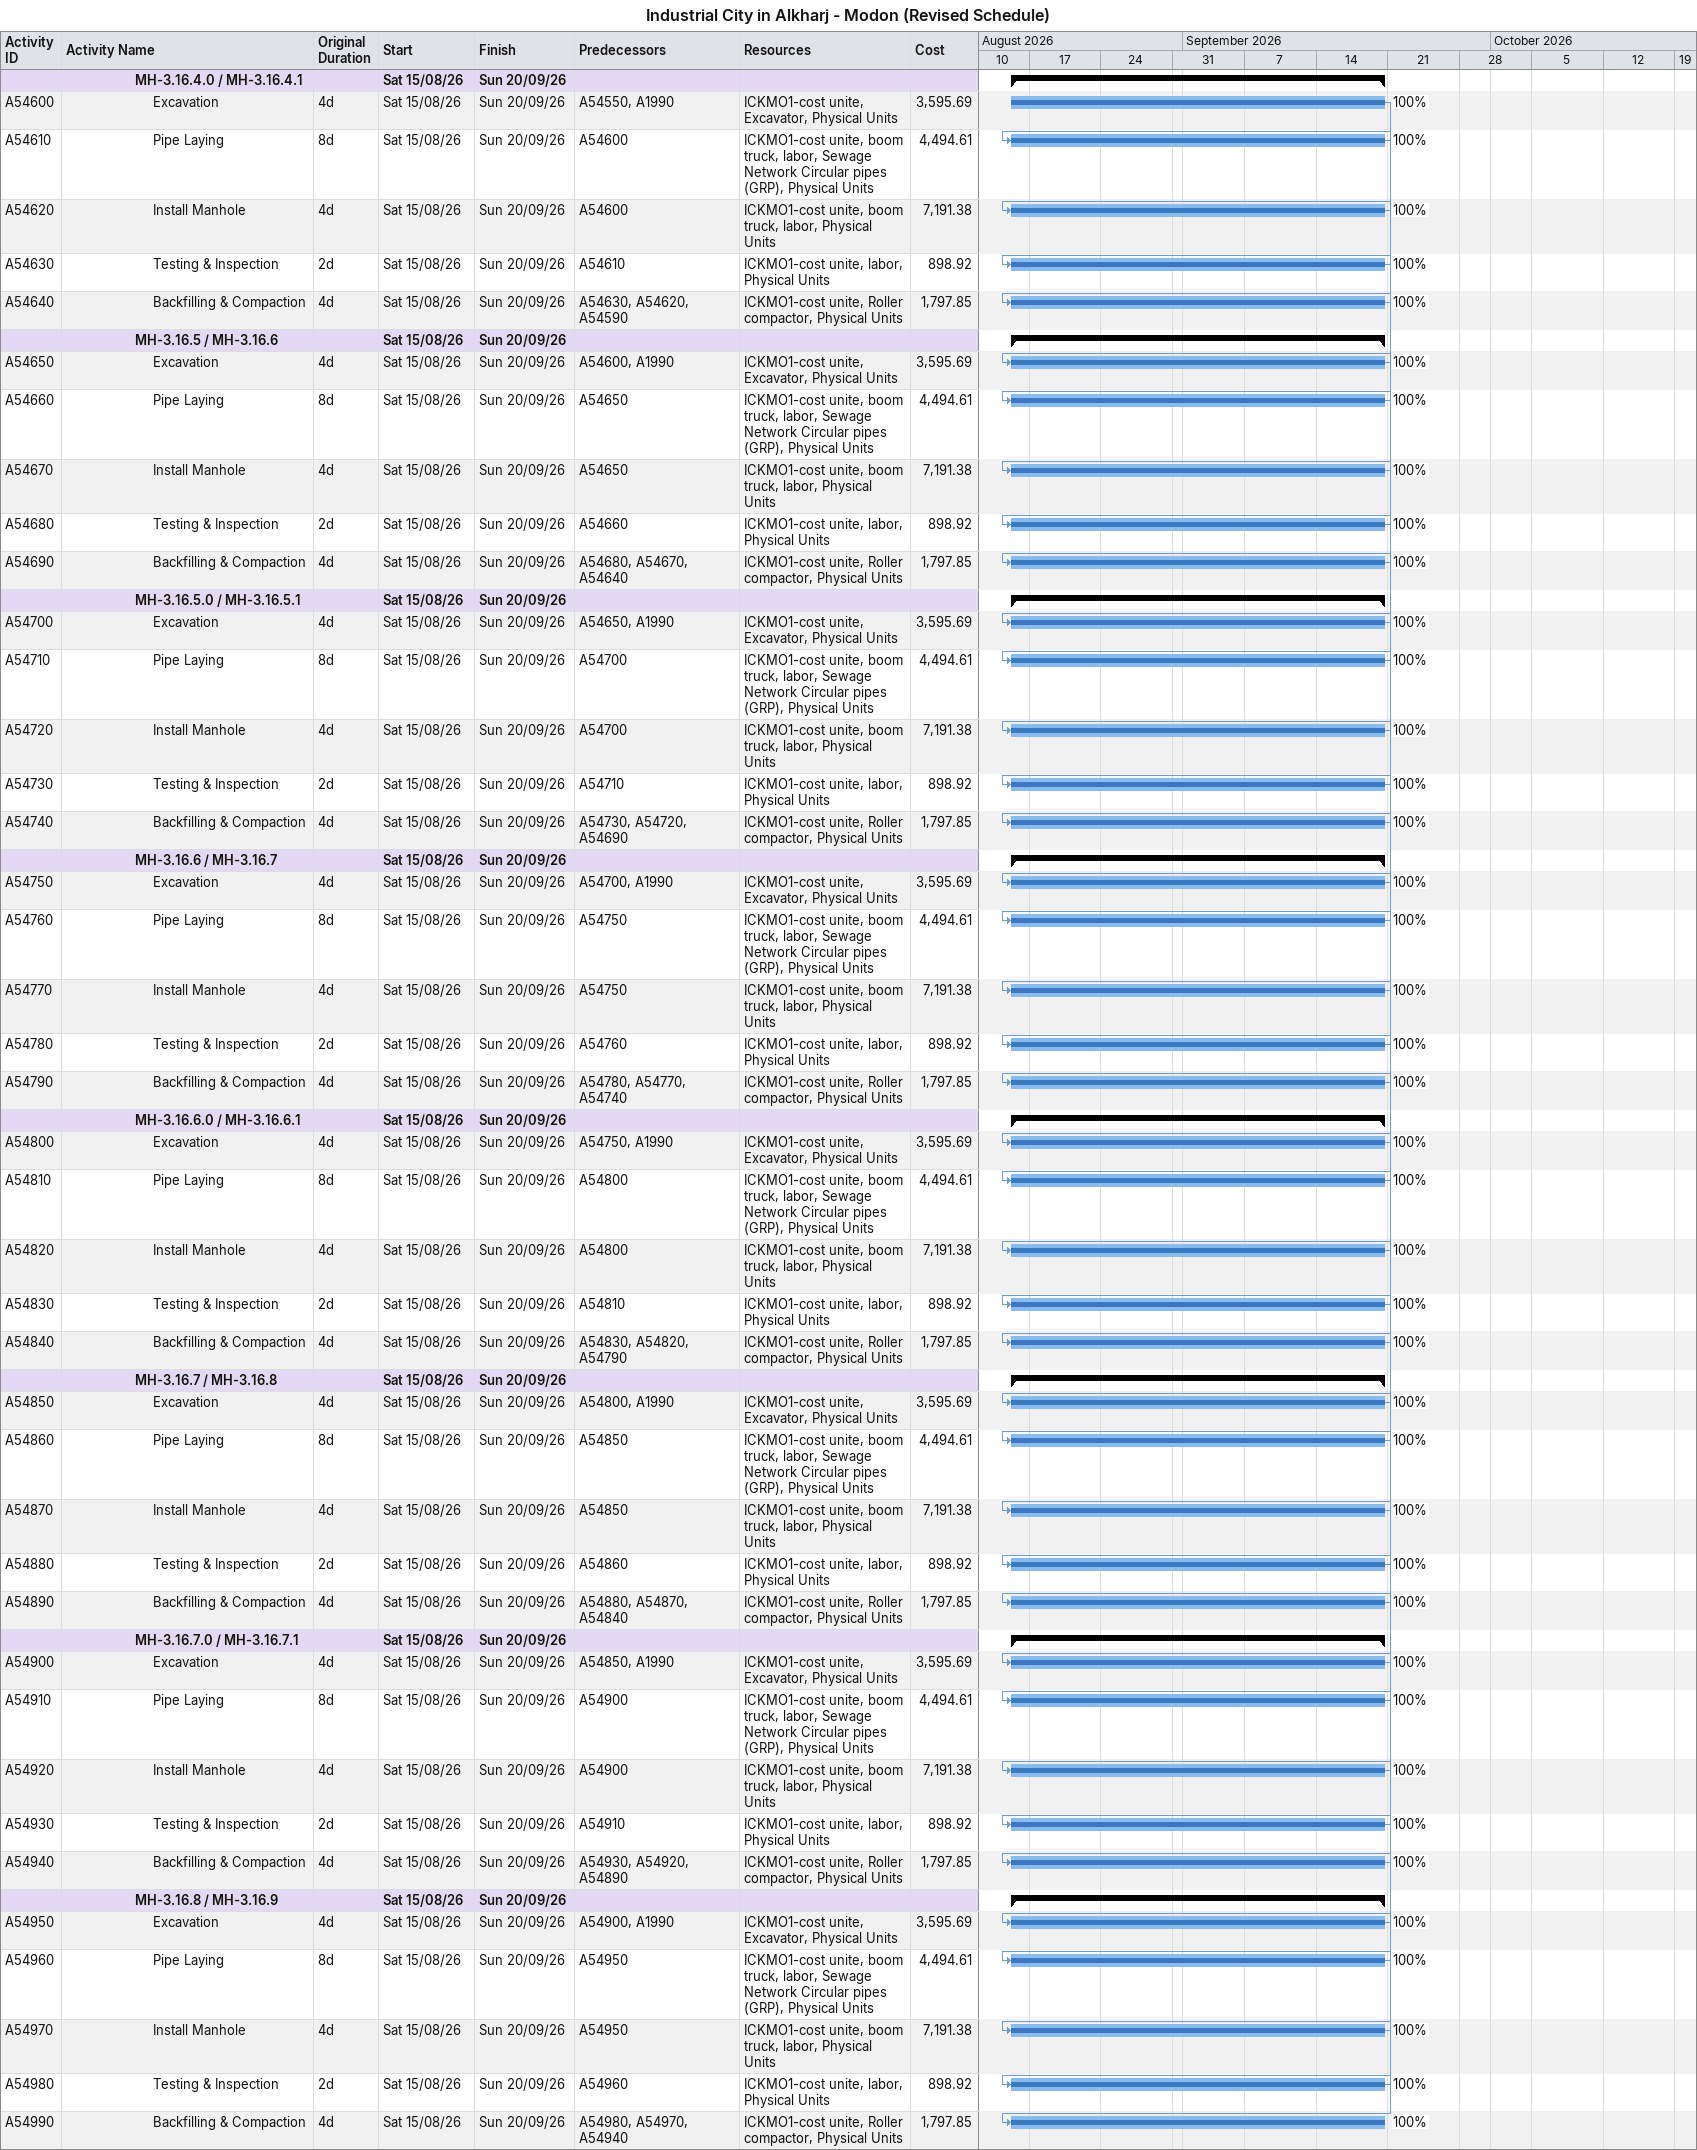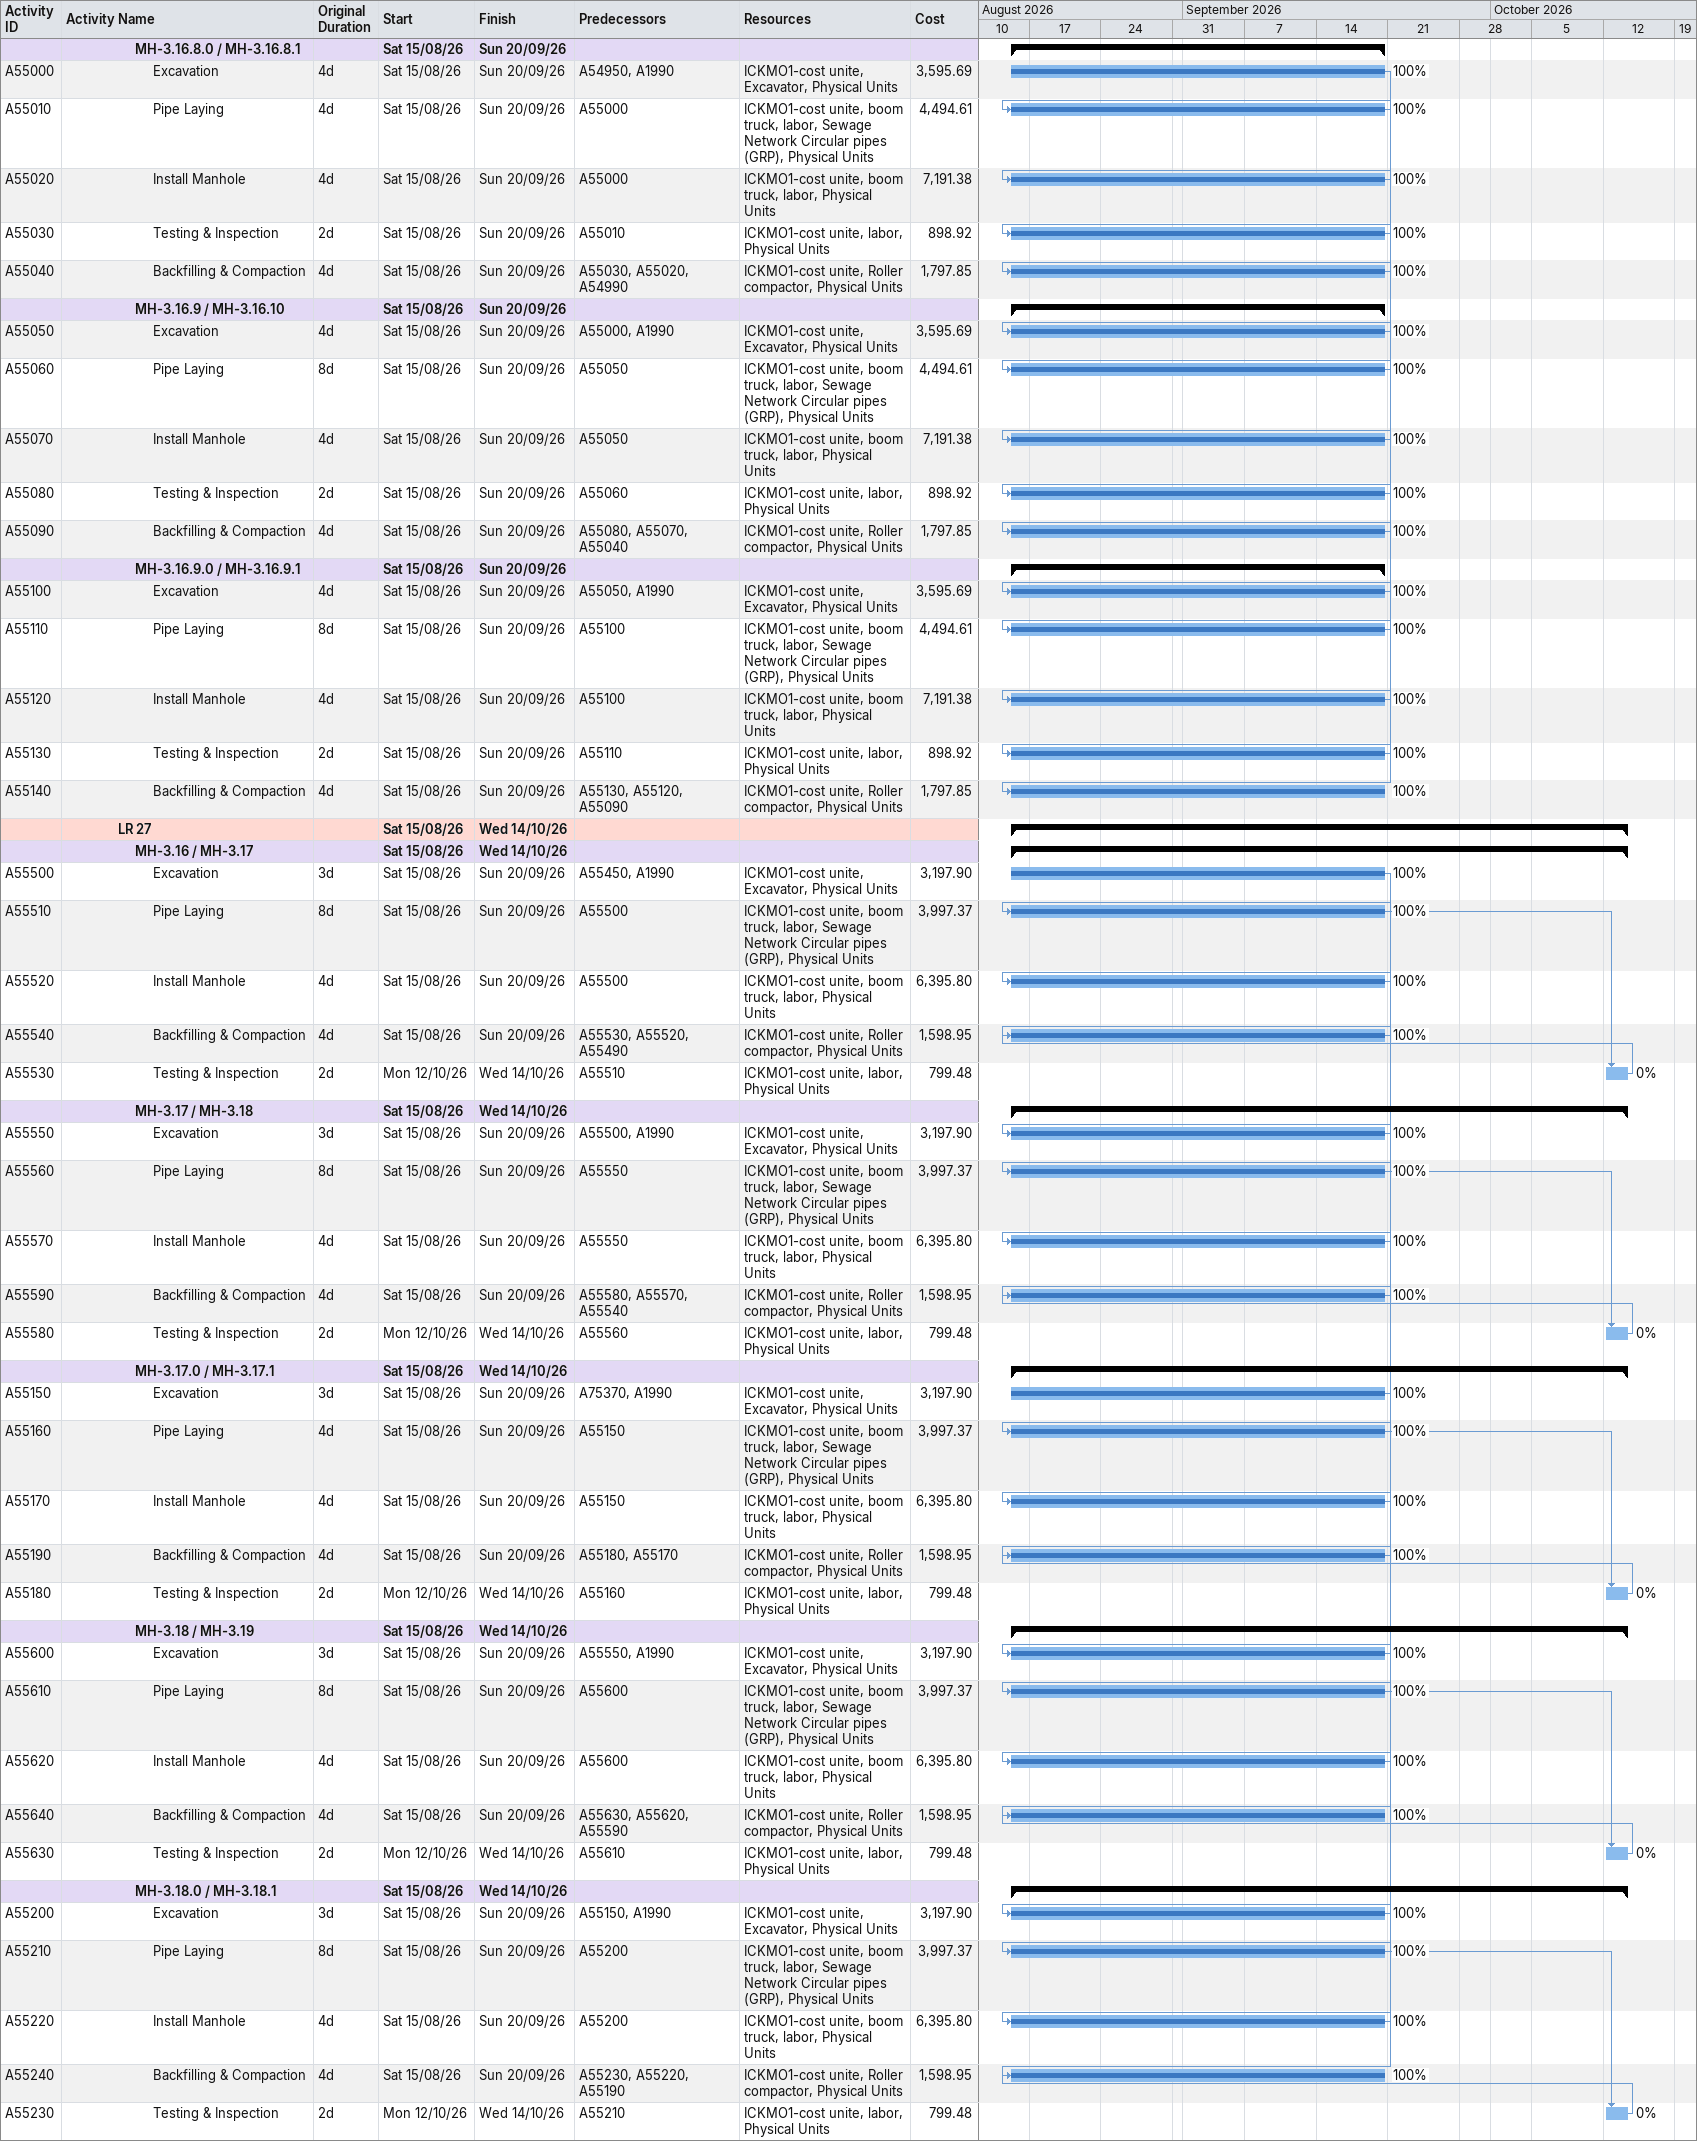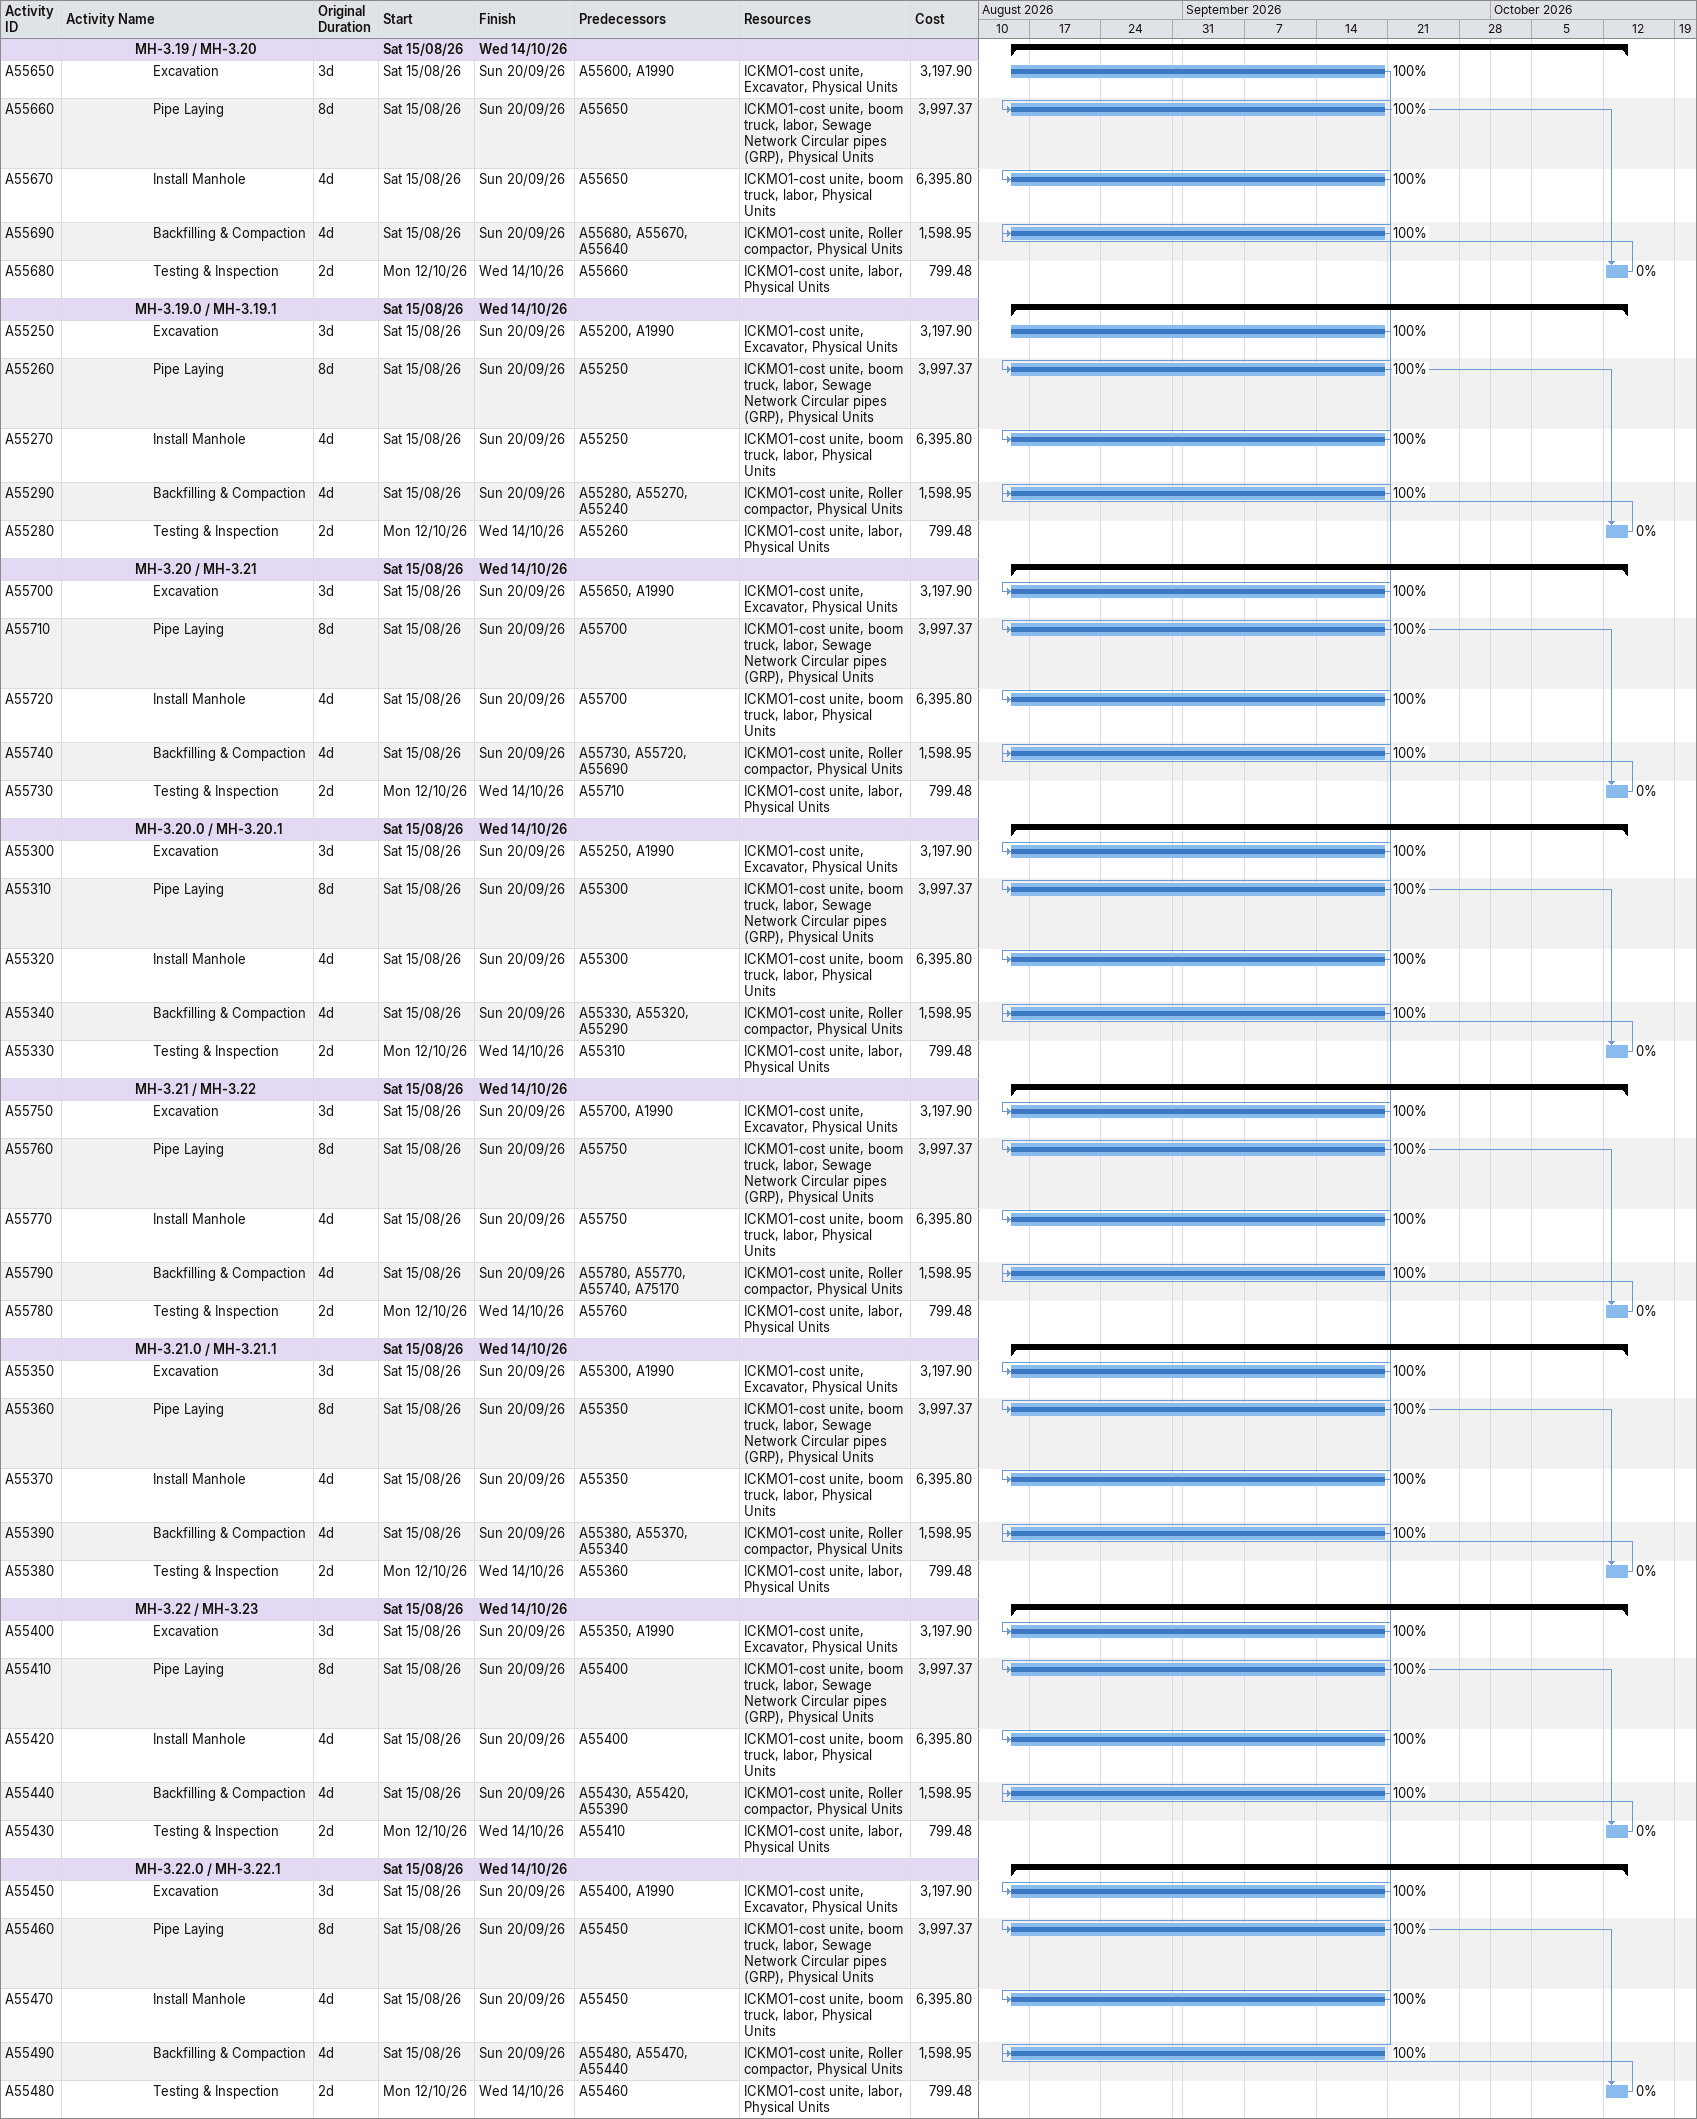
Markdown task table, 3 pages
Industrial City in Alkharj - Modon (Revised Schedule)

| ID | Level | Task | Original duration | Start | Finish | Predecessors | Resources | % complete | Cost |
|---|---|---|---|---|---|---|---|---|---|
|  | 5 | **MH-3.16.4.0 / MH-3.16.4.1** |  | 2026-08-15 | 2026-09-20 |  |  |  |  |
| A54600 | 6 | Excavation | 4d | 2026-08-15 | 2026-09-20 | A54550, A1990 | ICKMO1-cost unite, Excavator, Physical Units | 100 | 3595.69 |
| A54610 | 6 | Pipe Laying | 8d | 2026-08-15 | 2026-09-20 | A54600 | ICKMO1-cost unite, boom truck, labor, Sewage Network Circular pipes (GRP), Physical Units | 100 | 4494.61 |
| A54620 | 6 | Install Manhole | 4d | 2026-08-15 | 2026-09-20 | A54600 | ICKMO1-cost unite, boom truck, labor, Physical Units | 100 | 7191.38 |
| A54630 | 6 | Testing & Inspection | 2d | 2026-08-15 | 2026-09-20 | A54610 | ICKMO1-cost unite, labor, Physical Units | 100 | 898.92 |
| A54640 | 6 | Backfilling & Compaction | 4d | 2026-08-15 | 2026-09-20 | A54630, A54620, A54590 | ICKMO1-cost unite, Roller compactor, Physical Units | 100 | 1797.85 |
|  | 5 | **MH-3.16.5 / MH-3.16.6** |  | 2026-08-15 | 2026-09-20 |  |  |  |  |
| A54650 | 6 | Excavation | 4d | 2026-08-15 | 2026-09-20 | A54600, A1990 | ICKMO1-cost unite, Excavator, Physical Units | 100 | 3595.69 |
| A54660 | 6 | Pipe Laying | 8d | 2026-08-15 | 2026-09-20 | A54650 | ICKMO1-cost unite, boom truck, labor, Sewage Network Circular pipes (GRP), Physical Units | 100 | 4494.61 |
| A54670 | 6 | Install Manhole | 4d | 2026-08-15 | 2026-09-20 | A54650 | ICKMO1-cost unite, boom truck, labor, Physical Units | 100 | 7191.38 |
| A54680 | 6 | Testing & Inspection | 2d | 2026-08-15 | 2026-09-20 | A54660 | ICKMO1-cost unite, labor, Physical Units | 100 | 898.92 |
| A54690 | 6 | Backfilling & Compaction | 4d | 2026-08-15 | 2026-09-20 | A54680, A54670, A54640 | ICKMO1-cost unite, Roller compactor, Physical Units | 100 | 1797.85 |
|  | 5 | **MH-3.16.5.0 / MH-3.16.5.1** |  | 2026-08-15 | 2026-09-20 |  |  |  |  |
| A54700 | 6 | Excavation | 4d | 2026-08-15 | 2026-09-20 | A54650, A1990 | ICKMO1-cost unite, Excavator, Physical Units | 100 | 3595.69 |
| A54710 | 6 | Pipe Laying | 8d | 2026-08-15 | 2026-09-20 | A54700 | ICKMO1-cost unite, boom truck, labor, Sewage Network Circular pipes (GRP), Physical Units | 100 | 4494.61 |
| A54720 | 6 | Install Manhole | 4d | 2026-08-15 | 2026-09-20 | A54700 | ICKMO1-cost unite, boom truck, labor, Physical Units | 100 | 7191.38 |
| A54730 | 6 | Testing & Inspection | 2d | 2026-08-15 | 2026-09-20 | A54710 | ICKMO1-cost unite, labor, Physical Units | 100 | 898.92 |
| A54740 | 6 | Backfilling & Compaction | 4d | 2026-08-15 | 2026-09-20 | A54730, A54720, A54690 | ICKMO1-cost unite, Roller compactor, Physical Units | 100 | 1797.85 |
|  | 5 | **MH-3.16.6 / MH-3.16.7** |  | 2026-08-15 | 2026-09-20 |  |  |  |  |
| A54750 | 6 | Excavation | 4d | 2026-08-15 | 2026-09-20 | A54700, A1990 | ICKMO1-cost unite, Excavator, Physical Units | 100 | 3595.69 |
| A54760 | 6 | Pipe Laying | 8d | 2026-08-15 | 2026-09-20 | A54750 | ICKMO1-cost unite, boom truck, labor, Sewage Network Circular pipes (GRP), Physical Units | 100 | 4494.61 |
| A54770 | 6 | Install Manhole | 4d | 2026-08-15 | 2026-09-20 | A54750 | ICKMO1-cost unite, boom truck, labor, Physical Units | 100 | 7191.38 |
| A54780 | 6 | Testing & Inspection | 2d | 2026-08-15 | 2026-09-20 | A54760 | ICKMO1-cost unite, labor, Physical Units | 100 | 898.92 |
| A54790 | 6 | Backfilling & Compaction | 4d | 2026-08-15 | 2026-09-20 | A54780, A54770, A54740 | ICKMO1-cost unite, Roller compactor, Physical Units | 100 | 1797.85 |
|  | 5 | **MH-3.16.6.0 / MH-3.16.6.1** |  | 2026-08-15 | 2026-09-20 |  |  |  |  |
| A54800 | 6 | Excavation | 4d | 2026-08-15 | 2026-09-20 | A54750, A1990 | ICKMO1-cost unite, Excavator, Physical Units | 100 | 3595.69 |
| A54810 | 6 | Pipe Laying | 8d | 2026-08-15 | 2026-09-20 | A54800 | ICKMO1-cost unite, boom truck, labor, Sewage Network Circular pipes (GRP), Physical Units | 100 | 4494.61 |
| A54820 | 6 | Install Manhole | 4d | 2026-08-15 | 2026-09-20 | A54800 | ICKMO1-cost unite, boom truck, labor, Physical Units | 100 | 7191.38 |
| A54830 | 6 | Testing & Inspection | 2d | 2026-08-15 | 2026-09-20 | A54810 | ICKMO1-cost unite, labor, Physical Units | 100 | 898.92 |
| A54840 | 6 | Backfilling & Compaction | 4d | 2026-08-15 | 2026-09-20 | A54830, A54820, A54790 | ICKMO1-cost unite, Roller compactor, Physical Units | 100 | 1797.85 |
|  | 5 | **MH-3.16.7 / MH-3.16.8** |  | 2026-08-15 | 2026-09-20 |  |  |  |  |
| A54850 | 6 | Excavation | 4d | 2026-08-15 | 2026-09-20 | A54800, A1990 | ICKMO1-cost unite, Excavator, Physical Units | 100 | 3595.69 |
| A54860 | 6 | Pipe Laying | 8d | 2026-08-15 | 2026-09-20 | A54850 | ICKMO1-cost unite, boom truck, labor, Sewage Network Circular pipes (GRP), Physical Units | 100 | 4494.61 |
| A54870 | 6 | Install Manhole | 4d | 2026-08-15 | 2026-09-20 | A54850 | ICKMO1-cost unite, boom truck, labor, Physical Units | 100 | 7191.38 |
| A54880 | 6 | Testing & Inspection | 2d | 2026-08-15 | 2026-09-20 | A54860 | ICKMO1-cost unite, labor, Physical Units | 100 | 898.92 |
| A54890 | 6 | Backfilling & Compaction | 4d | 2026-08-15 | 2026-09-20 | A54880, A54870, A54840 | ICKMO1-cost unite, Roller compactor, Physical Units | 100 | 1797.85 |
|  | 5 | **MH-3.16.7.0 / MH-3.16.7.1** |  | 2026-08-15 | 2026-09-20 |  |  |  |  |
| A54900 | 6 | Excavation | 4d | 2026-08-15 | 2026-09-20 | A54850, A1990 | ICKMO1-cost unite, Excavator, Physical Units | 100 | 3595.69 |
| A54910 | 6 | Pipe Laying | 8d | 2026-08-15 | 2026-09-20 | A54900 | ICKMO1-cost unite, boom truck, labor, Sewage Network Circular pipes (GRP), Physical Units | 100 | 4494.61 |
| A54920 | 6 | Install Manhole | 4d | 2026-08-15 | 2026-09-20 | A54900 | ICKMO1-cost unite, boom truck, labor, Physical Units | 100 | 7191.38 |
| A54930 | 6 | Testing & Inspection | 2d | 2026-08-15 | 2026-09-20 | A54910 | ICKMO1-cost unite, labor, Physical Units | 100 | 898.92 |
| A54940 | 6 | Backfilling & Compaction | 4d | 2026-08-15 | 2026-09-20 | A54930, A54920, A54890 | ICKMO1-cost unite, Roller compactor, Physical Units | 100 | 1797.85 |
|  | 5 | **MH-3.16.8 / MH-3.16.9** |  | 2026-08-15 | 2026-09-20 |  |  |  |  |
| A54950 | 6 | Excavation | 4d | 2026-08-15 | 2026-09-20 | A54900, A1990 | ICKMO1-cost unite, Excavator, Physical Units | 100 | 3595.69 |
| A54960 | 6 | Pipe Laying | 8d | 2026-08-15 | 2026-09-20 | A54950 | ICKMO1-cost unite, boom truck, labor, Sewage Network Circular pipes (GRP), Physical Units | 100 | 4494.61 |
| A54970 | 6 | Install Manhole | 4d | 2026-08-15 | 2026-09-20 | A54950 | ICKMO1-cost unite, boom truck, labor, Physical Units | 100 | 7191.38 |
| A54980 | 6 | Testing & Inspection | 2d | 2026-08-15 | 2026-09-20 | A54960 | ICKMO1-cost unite, labor, Physical Units | 100 | 898.92 |
| A54990 | 6 | Backfilling & Compaction | 4d | 2026-08-15 | 2026-09-20 | A54980, A54970, A54940 | ICKMO1-cost unite, Roller compactor, Physical Units | 100 | 1797.85 |
|  | 5 | **MH-3.16.8.0 / MH-3.16.8.1** |  | 2026-08-15 | 2026-09-20 |  |  |  |  |
| A55000 | 6 | Excavation | 4d | 2026-08-15 | 2026-09-20 | A54950, A1990 | ICKMO1-cost unite, Excavator, Physical Units | 100 | 3595.69 |
| A55010 | 6 | Pipe Laying | 4d | 2026-08-15 | 2026-09-20 | A55000 | ICKMO1-cost unite, boom truck, labor, Sewage Network Circular pipes (GRP), Physical Units | 100 | 4494.61 |
| A55020 | 6 | Install Manhole | 4d | 2026-08-15 | 2026-09-20 | A55000 | ICKMO1-cost unite, boom truck, labor, Physical Units | 100 | 7191.38 |
| A55030 | 6 | Testing & Inspection | 2d | 2026-08-15 | 2026-09-20 | A55010 | ICKMO1-cost unite, labor, Physical Units | 100 | 898.92 |
| A55040 | 6 | Backfilling & Compaction | 4d | 2026-08-15 | 2026-09-20 | A55030, A55020, A54990 | ICKMO1-cost unite, Roller compactor, Physical Units | 100 | 1797.85 |
|  | 5 | **MH-3.16.9 / MH-3.16.10** |  | 2026-08-15 | 2026-09-20 |  |  |  |  |
| A55050 | 6 | Excavation | 4d | 2026-08-15 | 2026-09-20 | A55000, A1990 | ICKMO1-cost unite, Excavator, Physical Units | 100 | 3595.69 |
| A55060 | 6 | Pipe Laying | 8d | 2026-08-15 | 2026-09-20 | A55050 | ICKMO1-cost unite, boom truck, labor, Sewage Network Circular pipes (GRP), Physical Units | 100 | 4494.61 |
| A55070 | 6 | Install Manhole | 4d | 2026-08-15 | 2026-09-20 | A55050 | ICKMO1-cost unite, boom truck, labor, Physical Units | 100 | 7191.38 |
| A55080 | 6 | Testing & Inspection | 2d | 2026-08-15 | 2026-09-20 | A55060 | ICKMO1-cost unite, labor, Physical Units | 100 | 898.92 |
| A55090 | 6 | Backfilling & Compaction | 4d | 2026-08-15 | 2026-09-20 | A55080, A55070, A55040 | ICKMO1-cost unite, Roller compactor, Physical Units | 100 | 1797.85 |
|  | 5 | **MH-3.16.9.0 / MH-3.16.9.1** |  | 2026-08-15 | 2026-09-20 |  |  |  |  |
| A55100 | 6 | Excavation | 4d | 2026-08-15 | 2026-09-20 | A55050, A1990 | ICKMO1-cost unite, Excavator, Physical Units | 100 | 3595.69 |
| A55110 | 6 | Pipe Laying | 8d | 2026-08-15 | 2026-09-20 | A55100 | ICKMO1-cost unite, boom truck, labor, Sewage Network Circular pipes (GRP), Physical Units | 100 | 4494.61 |
| A55120 | 6 | Install Manhole | 4d | 2026-08-15 | 2026-09-20 | A55100 | ICKMO1-cost unite, boom truck, labor, Physical Units | 100 | 7191.38 |
| A55130 | 6 | Testing & Inspection | 2d | 2026-08-15 | 2026-09-20 | A55110 | ICKMO1-cost unite, labor, Physical Units | 100 | 898.92 |
| A55140 | 6 | Backfilling & Compaction | 4d | 2026-08-15 | 2026-09-20 | A55130, A55120, A55090 | ICKMO1-cost unite, Roller compactor, Physical Units | 100 | 1797.85 |
|  | 4 | **LR 27** |  | 2026-08-15 | 2026-10-14 |  |  |  |  |
|  | 5 | **MH-3.16 / MH-3.17** |  | 2026-08-15 | 2026-10-14 |  |  |  |  |
| A55500 | 6 | Excavation | 3d | 2026-08-15 | 2026-09-20 | A55450, A1990 | ICKMO1-cost unite, Excavator, Physical Units | 100 | 3197.90 |
| A55510 | 6 | Pipe Laying | 8d | 2026-08-15 | 2026-09-20 | A55500 | ICKMO1-cost unite, boom truck, labor, Sewage Network Circular pipes (GRP), Physical Units | 100 | 3997.37 |
| A55520 | 6 | Install Manhole | 4d | 2026-08-15 | 2026-09-20 | A55500 | ICKMO1-cost unite, boom truck, labor, Physical Units | 100 | 6395.80 |
| A55540 | 6 | Backfilling & Compaction | 4d | 2026-08-15 | 2026-09-20 | A55530, A55520, A55490 | ICKMO1-cost unite, Roller compactor, Physical Units | 100 | 1598.95 |
| A55530 | 6 | Testing & Inspection | 2d | 2026-10-12 | 2026-10-14 | A55510 | ICKMO1-cost unite, labor, Physical Units | 0 | 799.48 |
|  | 5 | **MH-3.17 / MH-3.18** |  | 2026-08-15 | 2026-10-14 |  |  |  |  |
| A55550 | 6 | Excavation | 3d | 2026-08-15 | 2026-09-20 | A55500, A1990 | ICKMO1-cost unite, Excavator, Physical Units | 100 | 3197.90 |
| A55560 | 6 | Pipe Laying | 8d | 2026-08-15 | 2026-09-20 | A55550 | ICKMO1-cost unite, boom truck, labor, Sewage Network Circular pipes (GRP), Physical Units | 100 | 3997.37 |
| A55570 | 6 | Install Manhole | 4d | 2026-08-15 | 2026-09-20 | A55550 | ICKMO1-cost unite, boom truck, labor, Physical Units | 100 | 6395.80 |
| A55590 | 6 | Backfilling & Compaction | 4d | 2026-08-15 | 2026-09-20 | A55580, A55570, A55540 | ICKMO1-cost unite, Roller compactor, Physical Units | 100 | 1598.95 |
| A55580 | 6 | Testing & Inspection | 2d | 2026-10-12 | 2026-10-14 | A55560 | ICKMO1-cost unite, labor, Physical Units | 0 | 799.48 |
|  | 5 | **MH-3.17.0 / MH-3.17.1** |  | 2026-08-15 | 2026-10-14 |  |  |  |  |
| A55150 | 6 | Excavation | 3d | 2026-08-15 | 2026-09-20 | A75370, A1990 | ICKMO1-cost unite, Excavator, Physical Units | 100 | 3197.90 |
| A55160 | 6 | Pipe Laying | 4d | 2026-08-15 | 2026-09-20 | A55150 | ICKMO1-cost unite, boom truck, labor, Sewage Network Circular pipes (GRP), Physical Units | 100 | 3997.37 |
| A55170 | 6 | Install Manhole | 4d | 2026-08-15 | 2026-09-20 | A55150 | ICKMO1-cost unite, boom truck, labor, Physical Units | 100 | 6395.80 |
| A55190 | 6 | Backfilling & Compaction | 4d | 2026-08-15 | 2026-09-20 | A55180, A55170 | ICKMO1-cost unite, Roller compactor, Physical Units | 100 | 1598.95 |
| A55180 | 6 | Testing & Inspection | 2d | 2026-10-12 | 2026-10-14 | A55160 | ICKMO1-cost unite, labor, Physical Units | 0 | 799.48 |
|  | 5 | **MH-3.18 / MH-3.19** |  | 2026-08-15 | 2026-10-14 |  |  |  |  |
| A55600 | 6 | Excavation | 3d | 2026-08-15 | 2026-09-20 | A55550, A1990 | ICKMO1-cost unite, Excavator, Physical Units | 100 | 3197.90 |
| A55610 | 6 | Pipe Laying | 8d | 2026-08-15 | 2026-09-20 | A55600 | ICKMO1-cost unite, boom truck, labor, Sewage Network Circular pipes (GRP), Physical Units | 100 | 3997.37 |
| A55620 | 6 | Install Manhole | 4d | 2026-08-15 | 2026-09-20 | A55600 | ICKMO1-cost unite, boom truck, labor, Physical Units | 100 | 6395.80 |
| A55640 | 6 | Backfilling & Compaction | 4d | 2026-08-15 | 2026-09-20 | A55630, A55620, A55590 | ICKMO1-cost unite, Roller compactor, Physical Units | 100 | 1598.95 |
| A55630 | 6 | Testing & Inspection | 2d | 2026-10-12 | 2026-10-14 | A55610 | ICKMO1-cost unite, labor, Physical Units | 0 | 799.48 |
|  | 5 | **MH-3.18.0 / MH-3.18.1** |  | 2026-08-15 | 2026-10-14 |  |  |  |  |
| A55200 | 6 | Excavation | 3d | 2026-08-15 | 2026-09-20 | A55150, A1990 | ICKMO1-cost unite, Excavator, Physical Units | 100 | 3197.90 |
| A55210 | 6 | Pipe Laying | 8d | 2026-08-15 | 2026-09-20 | A55200 | ICKMO1-cost unite, boom truck, labor, Sewage Network Circular pipes (GRP), Physical Units | 100 | 3997.37 |
| A55220 | 6 | Install Manhole | 4d | 2026-08-15 | 2026-09-20 | A55200 | ICKMO1-cost unite, boom truck, labor, Physical Units | 100 | 6395.80 |
| A55240 | 6 | Backfilling & Compaction | 4d | 2026-08-15 | 2026-09-20 | A55230, A55220, A55190 | ICKMO1-cost unite, Roller compactor, Physical Units | 100 | 1598.95 |
| A55230 | 6 | Testing & Inspection | 2d | 2026-10-12 | 2026-10-14 | A55210 | ICKMO1-cost unite, labor, Physical Units | 0 | 799.48 |
|  | 5 | **MH-3.19 / MH-3.20** |  | 2026-08-15 | 2026-10-14 |  |  |  |  |
| A55650 | 6 | Excavation | 3d | 2026-08-15 | 2026-09-20 | A55600, A1990 | ICKMO1-cost unite, Excavator, Physical Units | 100 | 3197.90 |
| A55660 | 6 | Pipe Laying | 8d | 2026-08-15 | 2026-09-20 | A55650 | ICKMO1-cost unite, boom truck, labor, Sewage Network Circular pipes (GRP), Physical Units | 100 | 3997.37 |
| A55670 | 6 | Install Manhole | 4d | 2026-08-15 | 2026-09-20 | A55650 | ICKMO1-cost unite, boom truck, labor, Physical Units | 100 | 6395.80 |
| A55690 | 6 | Backfilling & Compaction | 4d | 2026-08-15 | 2026-09-20 | A55680, A55670, A55640 | ICKMO1-cost unite, Roller compactor, Physical Units | 100 | 1598.95 |
| A55680 | 6 | Testing & Inspection | 2d | 2026-10-12 | 2026-10-14 | A55660 | ICKMO1-cost unite, labor, Physical Units | 0 | 799.48 |
|  | 5 | **MH-3.19.0 / MH-3.19.1** |  | 2026-08-15 | 2026-10-14 |  |  |  |  |
| A55250 | 6 | Excavation | 3d | 2026-08-15 | 2026-09-20 | A55200, A1990 | ICKMO1-cost unite, Excavator, Physical Units | 100 | 3197.90 |
| A55260 | 6 | Pipe Laying | 8d | 2026-08-15 | 2026-09-20 | A55250 | ICKMO1-cost unite, boom truck, labor, Sewage Network Circular pipes (GRP), Physical Units | 100 | 3997.37 |
| A55270 | 6 | Install Manhole | 4d | 2026-08-15 | 2026-09-20 | A55250 | ICKMO1-cost unite, boom truck, labor, Physical Units | 100 | 6395.80 |
| A55290 | 6 | Backfilling & Compaction | 4d | 2026-08-15 | 2026-09-20 | A55280, A55270, A55240 | ICKMO1-cost unite, Roller compactor, Physical Units | 100 | 1598.95 |
| A55280 | 6 | Testing & Inspection | 2d | 2026-10-12 | 2026-10-14 | A55260 | ICKMO1-cost unite, labor, Physical Units | 0 | 799.48 |
|  | 5 | **MH-3.20 / MH-3.21** |  | 2026-08-15 | 2026-10-14 |  |  |  |  |
| A55700 | 6 | Excavation | 3d | 2026-08-15 | 2026-09-20 | A55650, A1990 | ICKMO1-cost unite, Excavator, Physical Units | 100 | 3197.90 |
| A55710 | 6 | Pipe Laying | 8d | 2026-08-15 | 2026-09-20 | A55700 | ICKMO1-cost unite, boom truck, labor, Sewage Network Circular pipes (GRP), Physical Units | 100 | 3997.37 |
| A55720 | 6 | Install Manhole | 4d | 2026-08-15 | 2026-09-20 | A55700 | ICKMO1-cost unite, boom truck, labor, Physical Units | 100 | 6395.80 |
| A55740 | 6 | Backfilling & Compaction | 4d | 2026-08-15 | 2026-09-20 | A55730, A55720, A55690 | ICKMO1-cost unite, Roller compactor, Physical Units | 100 | 1598.95 |
| A55730 | 6 | Testing & Inspection | 2d | 2026-10-12 | 2026-10-14 | A55710 | ICKMO1-cost unite, labor, Physical Units | 0 | 799.48 |
|  | 5 | **MH-3.20.0 / MH-3.20.1** |  | 2026-08-15 | 2026-10-14 |  |  |  |  |
| A55300 | 6 | Excavation | 3d | 2026-08-15 | 2026-09-20 | A55250, A1990 | ICKMO1-cost unite, Excavator, Physical Units | 100 | 3197.90 |
| A55310 | 6 | Pipe Laying | 8d | 2026-08-15 | 2026-09-20 | A55300 | ICKMO1-cost unite, boom truck, labor, Sewage Network Circular pipes (GRP), Physical Units | 100 | 3997.37 |
| A55320 | 6 | Install Manhole | 4d | 2026-08-15 | 2026-09-20 | A55300 | ICKMO1-cost unite, boom truck, labor, Physical Units | 100 | 6395.80 |
| A55340 | 6 | Backfilling & Compaction | 4d | 2026-08-15 | 2026-09-20 | A55330, A55320, A55290 | ICKMO1-cost unite, Roller compactor, Physical Units | 100 | 1598.95 |
| A55330 | 6 | Testing & Inspection | 2d | 2026-10-12 | 2026-10-14 | A55310 | ICKMO1-cost unite, labor, Physical Units | 0 | 799.48 |
|  | 5 | **MH-3.21 / MH-3.22** |  | 2026-08-15 | 2026-10-14 |  |  |  |  |
| A55750 | 6 | Excavation | 3d | 2026-08-15 | 2026-09-20 | A55700, A1990 | ICKMO1-cost unite, Excavator, Physical Units | 100 | 3197.90 |
| A55760 | 6 | Pipe Laying | 8d | 2026-08-15 | 2026-09-20 | A55750 | ICKMO1-cost unite, boom truck, labor, Sewage Network Circular pipes (GRP), Physical Units | 100 | 3997.37 |
| A55770 | 6 | Install Manhole | 4d | 2026-08-15 | 2026-09-20 | A55750 | ICKMO1-cost unite, boom truck, labor, Physical Units | 100 | 6395.80 |
| A55790 | 6 | Backfilling & Compaction | 4d | 2026-08-15 | 2026-09-20 | A55780, A55770, A55740, A75170 | ICKMO1-cost unite, Roller compactor, Physical Units | 100 | 1598.95 |
| A55780 | 6 | Testing & Inspection | 2d | 2026-10-12 | 2026-10-14 | A55760 | ICKMO1-cost unite, labor, Physical Units | 0 | 799.48 |
|  | 5 | **MH-3.21.0 / MH-3.21.1** |  | 2026-08-15 | 2026-10-14 |  |  |  |  |
| A55350 | 6 | Excavation | 3d | 2026-08-15 | 2026-09-20 | A55300, A1990 | ICKMO1-cost unite, Excavator, Physical Units | 100 | 3197.90 |
| A55360 | 6 | Pipe Laying | 8d | 2026-08-15 | 2026-09-20 | A55350 | ICKMO1-cost unite, boom truck, labor, Sewage Network Circular pipes (GRP), Physical Units | 100 | 3997.37 |
| A55370 | 6 | Install Manhole | 4d | 2026-08-15 | 2026-09-20 | A55350 | ICKMO1-cost unite, boom truck, labor, Physical Units | 100 | 6395.80 |
| A55390 | 6 | Backfilling & Compaction | 4d | 2026-08-15 | 2026-09-20 | A55380, A55370, A55340 | ICKMO1-cost unite, Roller compactor, Physical Units | 100 | 1598.95 |
| A55380 | 6 | Testing & Inspection | 2d | 2026-10-12 | 2026-10-14 | A55360 | ICKMO1-cost unite, labor, Physical Units | 0 | 799.48 |
|  | 5 | **MH-3.22 / MH-3.23** |  | 2026-08-15 | 2026-10-14 |  |  |  |  |
| A55400 | 6 | Excavation | 3d | 2026-08-15 | 2026-09-20 | A55350, A1990 | ICKMO1-cost unite, Excavator, Physical Units | 100 | 3197.90 |
| A55410 | 6 | Pipe Laying | 8d | 2026-08-15 | 2026-09-20 | A55400 | ICKMO1-cost unite, boom truck, labor, Sewage Network Circular pipes (GRP), Physical Units | 100 | 3997.37 |
| A55420 | 6 | Install Manhole | 4d | 2026-08-15 | 2026-09-20 | A55400 | ICKMO1-cost unite, boom truck, labor, Physical Units | 100 | 6395.80 |
| A55440 | 6 | Backfilling & Compaction | 4d | 2026-08-15 | 2026-09-20 | A55430, A55420, A55390 | ICKMO1-cost unite, Roller compactor, Physical Units | 100 | 1598.95 |
| A55430 | 6 | Testing & Inspection | 2d | 2026-10-12 | 2026-10-14 | A55410 | ICKMO1-cost unite, labor, Physical Units | 0 | 799.48 |
|  | 5 | **MH-3.22.0 / MH-3.22.1** |  | 2026-08-15 | 2026-10-14 |  |  |  |  |
| A55450 | 6 | Excavation | 3d | 2026-08-15 | 2026-09-20 | A55400, A1990 | ICKMO1-cost unite, Excavator, Physical Units | 100 | 3197.90 |
| A55460 | 6 | Pipe Laying | 8d | 2026-08-15 | 2026-09-20 | A55450 | ICKMO1-cost unite, boom truck, labor, Sewage Network Circular pipes (GRP), Physical Units | 100 | 3997.37 |
| A55470 | 6 | Install Manhole | 4d | 2026-08-15 | 2026-09-20 | A55450 | ICKMO1-cost unite, boom truck, labor, Physical Units | 100 | 6395.80 |
| A55490 | 6 | Backfilling & Compaction | 4d | 2026-08-15 | 2026-09-20 | A55480, A55470, A55440 | ICKMO1-cost unite, Roller compactor, Physical Units | 100 | 1598.95 |
| A55480 | 6 | Testing & Inspection | 2d | 2026-10-12 | 2026-10-14 | A55460 | ICKMO1-cost unite, labor, Physical Units | 0 | 799.48 |
